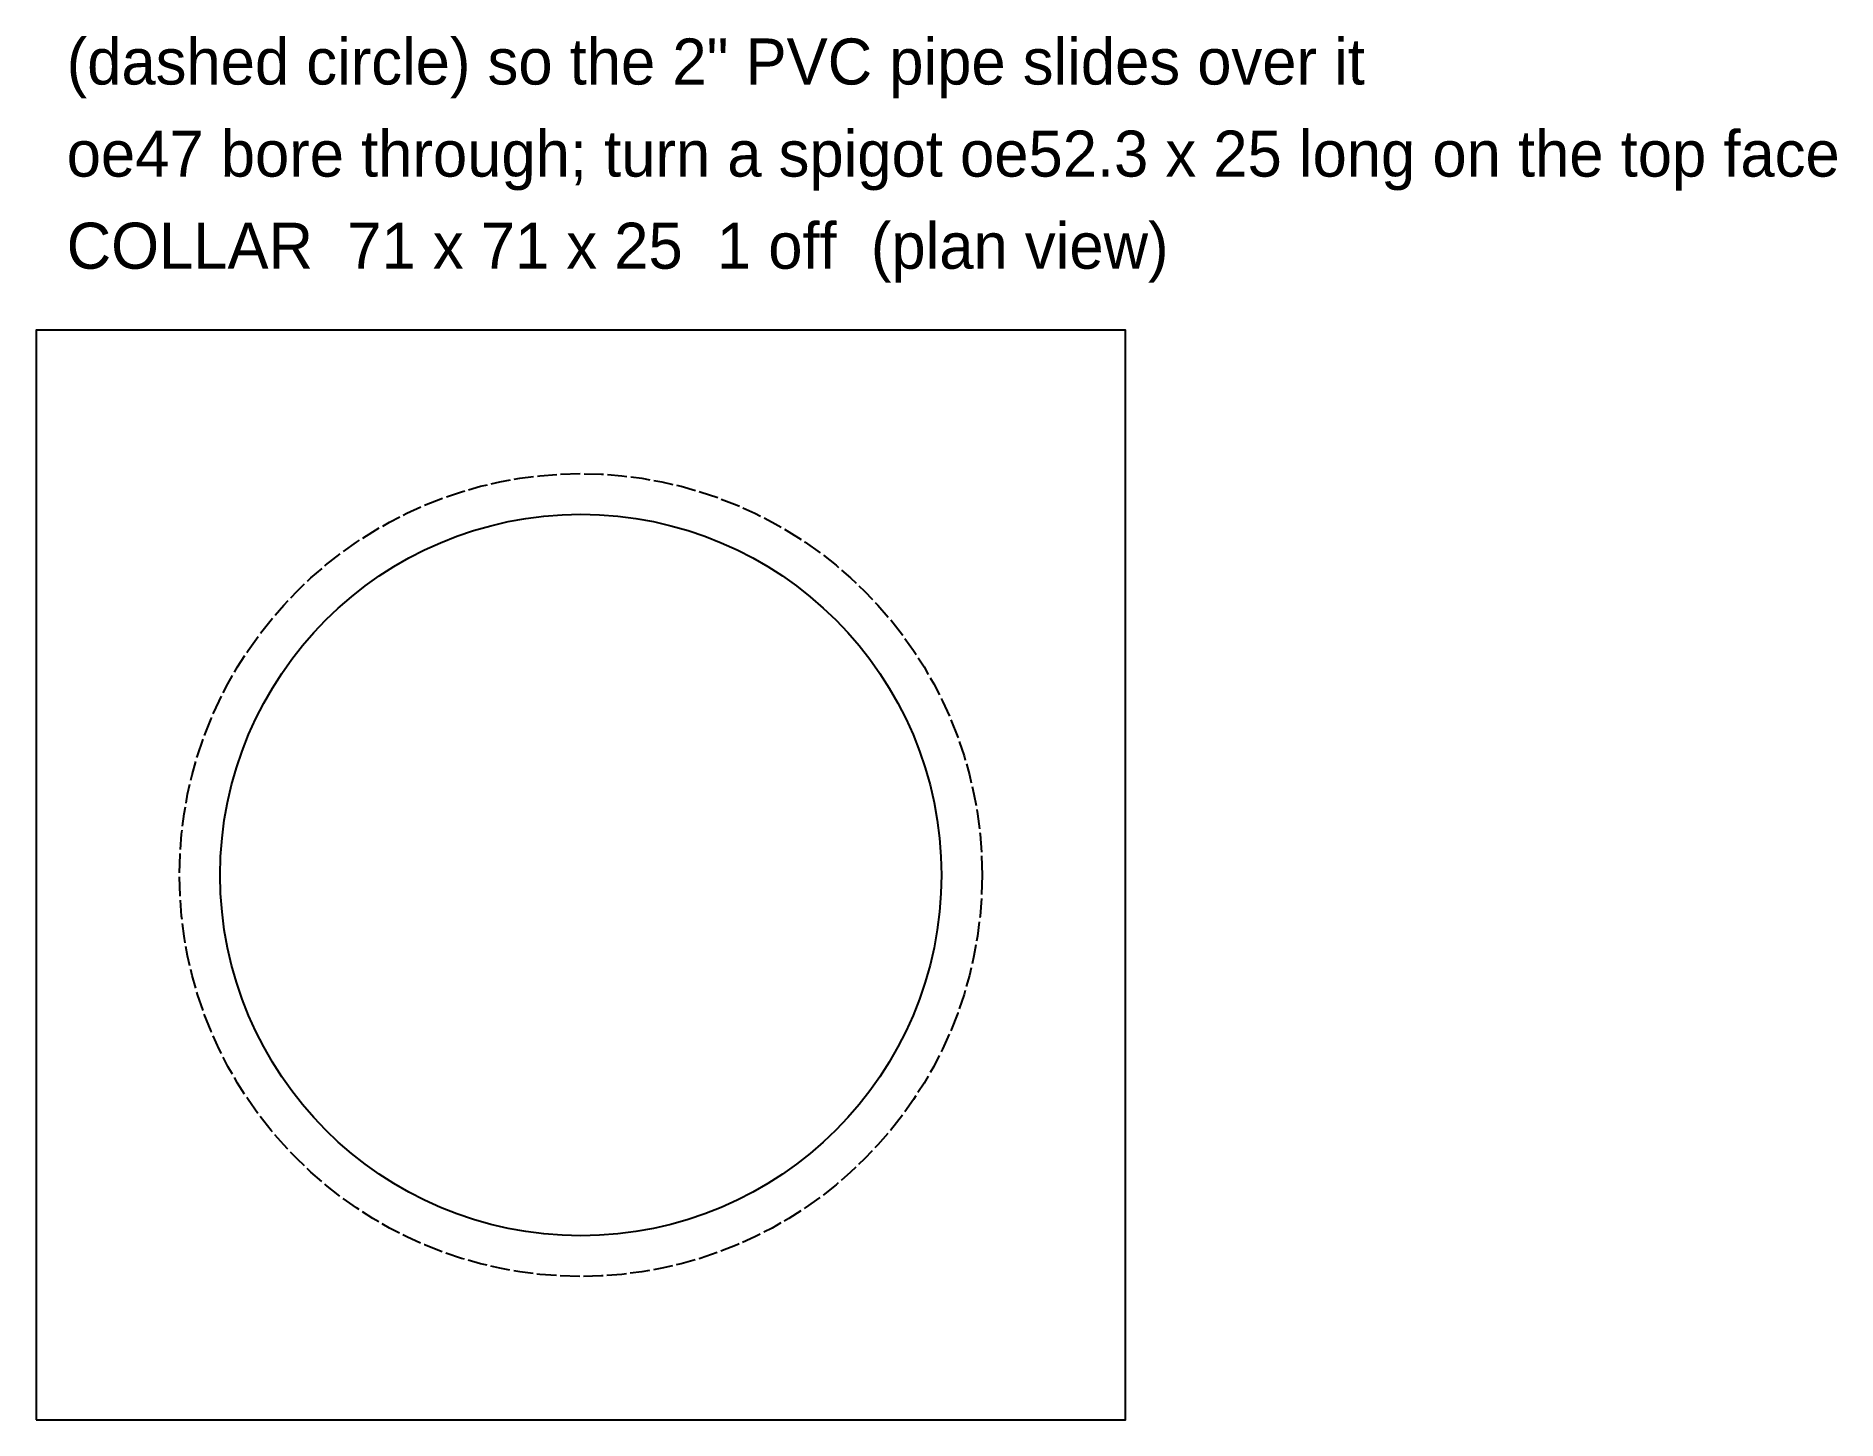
# Model space of a CAD drawing. Header units: millimetres. Extents: x 0 to 117, y 0 to 90.
import ezdxf

# ---------------------------------------------------------------- set-up
doc = ezdxf.new("R2010")
doc.units = ezdxf.units.MM
doc.linetypes.add('DASHED', pattern=[1.524, 1.27, -0.254])
doc.layers.add('CUT', color=7, linetype='Continuous')
doc.layers.add('REFERENCE', color=1, linetype='DASHED')

msp = doc.modelspace()

# ---------------------------------------------------------------- linework, layer by layer
msp.add_circle((35.5, 35.5), 23.5)
at = {"layer": 'CUT'}
msp.add_lwpolyline([(0, 0), (71, 0), (71, 71), (0, 71)], close=True, dxfattribs=at)
at = {"layer": 'REFERENCE'}
msp.add_circle((35.5, 35.5), 26.15, dxfattribs=at)

# ---------------------------------------------------------------- texts
for s, p in [('(dashed circle) so the 2" PVC pipe slides over it', (2, 87)), ('oe47 bore through; turn a spigot oe52.3 x 25 long on the top face', (2, 81)), ('COLLAR  71 x 71 x 25  1 off  (plan view)', (2, 75))]:
    msp.add_text(s, height=3, dxfattribs=at).set_placement(p)

doc.saveas('drawing.dxf')
